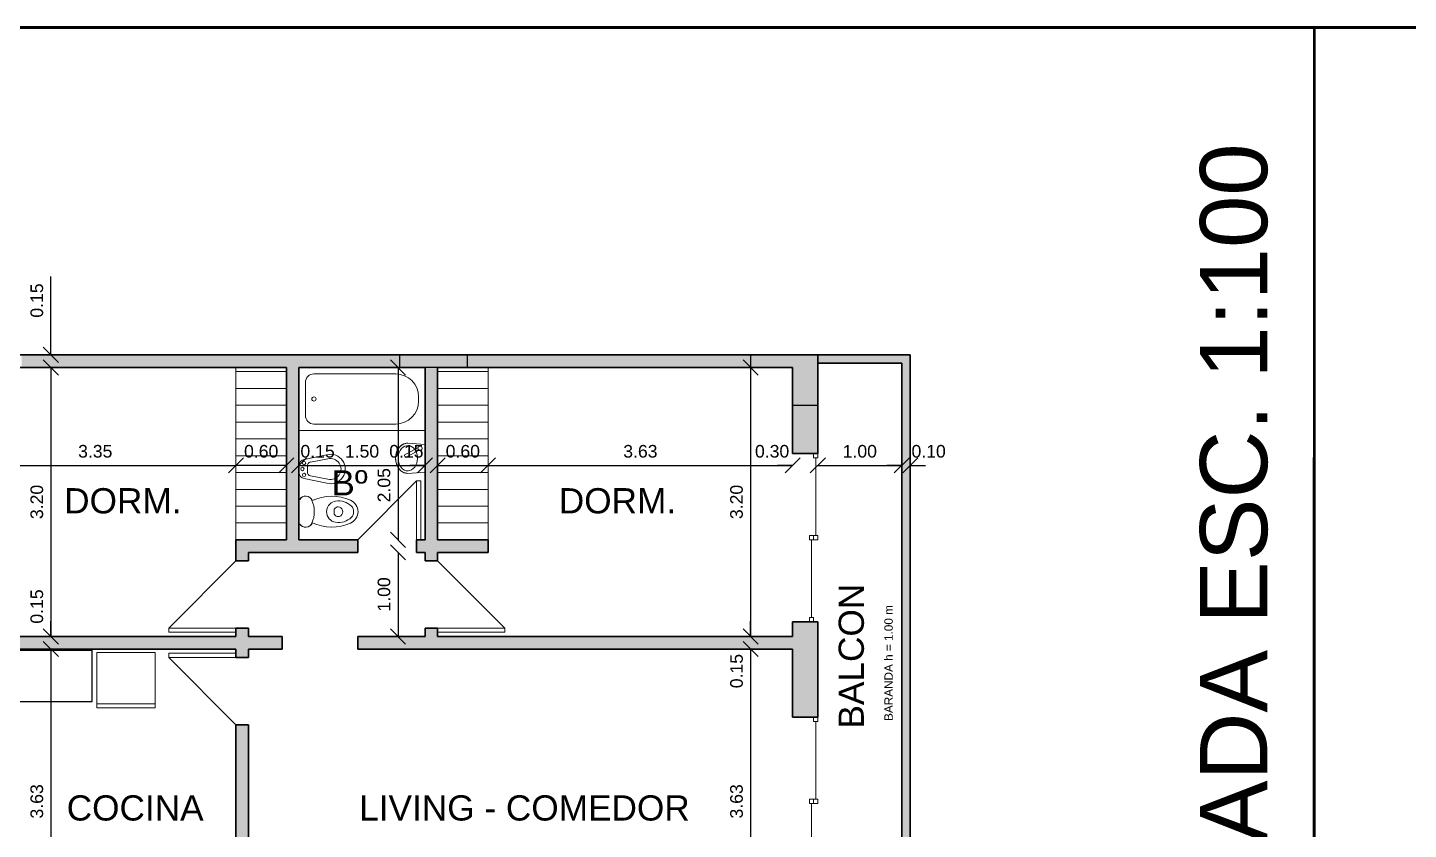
# Model space of a CAD drawing. Header units: metres. Extents: x 42 to 294, y -52 to 32.
# Drawn here: x 194.48 to 210.91, y 21.97 to 31.5 of the extents above; entities that cross this region are included whole.
import ezdxf

# ---------------------------------------------------------------- set-up
doc = ezdxf.new("R2010")
doc.units = ezdxf.units.M
doc.header["$LTSCALE"] = 0.15
doc.linetypes.add('Dash dot dot', pattern=[0.03, 0.012, -0.006, 0, -0.006, 0, -0.006])
doc.layers.get('0').update_dxf_attribs({"lineweight": 20})
for name, color, linetype, lineweight in [('A-DOORSYM', 1, 'Continuous', 9), ('A-ELEVOTM', 1, 'Continuous', 9), ('A-FLORCAM', 3, 'Continuous', 9), ('A-WALL', 2, 'Continuous', 30), ('F-AFFFEQM', 6, 'Continuous', 9), ('P-SANRFIM', 6, 'Continuous', 9), ('RECUADRO', 82, 'Continuous', 50)]:
    doc.layers.add(name, color=color, linetype=linetype, lineweight=lineweight)
doc.layers.add('Hatch', color=8, linetype='Continuous')
doc.layers.add('MUROS', color=11, linetype='Continuous')
doc.styles.get("Standard").update_dxf_attribs({"font": 'arial.ttf', "height": 0.15})
doc.dimstyles.new('Copy of Annotative', dxfattribs={"dimtxt": 0.15, "dimasz": 0.18, "dimexe": 0.18, "dimexo": 0.0625, "dimgap": 0.09, "dimtad": 1, "dimzin": 0, "dimdsep": 46, "dimtxsty": 'Standard', "dimblk": 'OBLIQUE', "dimcen": 0.09, "dimse1": 1, "dimse2": 1, "dimadec": 0, "dimazin": 0, "dimtfac": 1, "dimtofl": 0, "dimtmove": 0, "dimatfit": 3, "dimfxl": 1, "dimtolj": 1, "dimtzin": 0, "dimarcsym": 0})

# ---------------------------------------------------------------- blocks, each defined once
blk = doc.blocks.new('Deslizante-2 Paneles - 2000 x 2100mm-72-02 Primer piso')
at = {"layer": 'A-DOORSYM', "lineweight": 13}
for p, q in [((-1, 0.277), (-1, 0.227)), ((-1, 0.277), (-0.95, 0.277)), ((-1, 0.227), (-0.95, 0.227)), ((-0.95, 0.277), (-0.95, 0.227)), ((-0.0254, 0.277), (-0.0254, 0.227)), ((-0.0254, 0.277), (0.0254, 0.277)), ((-0.0254, 0.227), (-0.0254, 0.177)), ((-0.0254, 0.227), (0.0254, 0.227)), ((-0.0254, 0.227), (0.0254, 0.227)), ((-0.0254, 0.177), (0.0254, 0.177)), ((0.0254, 0.277), (0.0254, 0.227)), ((0.0254, 0.227), (0.0254, 0.177)), ((0.9492, 0.227), (0.9492, 0.177)), ((0.9492, 0.227), (1, 0.227)), ((0.9492, 0.177), (1, 0.177)), ((1, 0.227), (1, 0.177))]:
    blk.add_line(p, q, dxfattribs=at)
at = {"layer": 'A-ELEVOTM'}
for p, q in [((-0.95, 0.252), (-0.0254, 0.252)), ((0.0254, 0.202), (0.9492, 0.202))]:
    blk.add_line(p, q, dxfattribs=at)
blk = doc.blocks.new('Puerta de 1 hoja - 80 x 210 cm-64-02 Primer piso')
at = {"layer": 'A-DOORSYM', "lineweight": 13}
for p, q in [((0.667, -0.875), (-0.133, -0.075)), ((0.667, -0.875), (-0.133, -0.075)), ((0.667, -0.075), (0.667, -0.875))]:
    blk.add_line(p, q, dxfattribs=at)
blk = doc.blocks.new('Puerta de 1 hoja - 80 x 210 cm-66-02 Primer piso')
at = {"layer": 'A-DOORSYM', "lineweight": 13}
for p, q in [((0.667, 0.875), (-0.133, 0.075)), ((0.667, 0.875), (-0.133, 0.075)), ((0.667, 0.075), (0.667, 0.875))]:
    blk.add_line(p, q, dxfattribs=at)
blk = doc.blocks.new('Puerta de 1 hoja - 70x210 cm-65-02 Primer piso')
at = {"layer": 'A-DOORSYM', "lineweight": 13}
for p, q in [((0.617, 0.775), (-0.083, 0.075)), ((0.617, 0.775), (-0.083, 0.075)), ((0.617, 0.075), (0.617, 0.775))]:
    blk.add_line(p, q, dxfattribs=at)
blk = doc.blocks.new('2D Bath _2_ - 2D Bath _2_-120-02 Primer piso')
at = {"layer": 'P-SANRFIM'}
for p, q in [((-0.933, -0.151), (0.04, -0.151)), ((-1.034, -0.647), (-1.034, -0.253)), ((0.313, -0.425), (0.313, -0.475)), ((0.04, -0.749), (-0.933, -0.749)), ((-1.111, -0.825), (0.389, -0.825)), ((-1.111, -0.825), (0.389, -0.825))]:
    blk.add_line(p, q, dxfattribs=at)
for centre, radius, start, end in [((-0.933, -0.253), 0.102, 90, 180), ((0.04, -0.425), 0.273, 360, 90), ((-0.933, -0.45), 0.0254, 360, 180), ((-0.933, -0.45), 0.0254, 180, 0), ((0.04, -0.475), 0.273, 270, 0), ((-0.933, -0.647), 0.102, 180, 270)]:
    blk.add_arc(centre, radius, start, end, dxfattribs=at)
blk = doc.blocks.new('WC w Cistern _5_ - 540 x 360mm-7-02 Primer piso')
at = {"layer": 'P-SANRFIM'}
for p, q in [((-0.147, 0), (-0.147, -0.009)), ((-0.147, 0), (-0.147, -0.009)), ((0.147, -0.009), (0.147, 0)), ((0.147, -0.009), (0.147, 0)), ((-0.043, -0.431), (-0.031, -0.418)), ((-0.031, -0.418), (0.031, -0.418)), ((0.031, -0.418), (0.043, -0.431))]:
    blk.add_line(p, q, dxfattribs=at)
for centre, radius, start, end in [((-0.103, -0.079), 0.0825, 122.2745, 248.8192), ((-0.103, -0.079), 0.0825, 122.2745, 246.8782), ((0.375, -0.388), 0.558, 155.3545, 203.7969), ((0.375, -0.388), 0.558, 155.3903, 203.7969), ((0, 0.162), 0.344, 246.8782, 293.1218), ((-0.375, -0.388), 0.558, 336.2031, 24.6455), ((0.103, -0.079), 0.0825, 291.1808, 57.7255), ((-0.375, -0.388), 0.558, 336.2031, 24.6097), ((0.103, -0.079), 0.0825, 293.1218, 57.7255), ((0, -0.456), 0.128, 89.9985, 170.9061), ((0, -0.456), 0.128, 42.4453, 90.0015), ((0.091, -0.47), 0.22, 170.9061, 224.3974), ((-0.008, -0.466), 0.05, 135, 197.1865), ((0, -0.464), 0.0581, 197.1865, 342.8171), ((0.008, -0.466), 0.05, 342.8171, 45), ((-0.091, -0.47), 0.22, 315.6026, 9.0939), ((0, -0.456), 0.128, 9.0939, 42.4453), ((0.001, -0.553), 0.15, 203.7969, 269.4689), ((0.001, -0.553), 0.15, 203.7969, 269.4689), ((-0.008, -0.567), 0.0816, 224.3974, 275.8355), ((-0.001, -0.553), 0.15, 270.5311, 336.2031), ((-0.001, -0.553), 0.15, 270.5311, 336.2031), ((0.008, -0.567), 0.0816, 264.1645, 315.6026)]:
    blk.add_arc(centre, radius, start, end, dxfattribs=at)
blk = doc.blocks.new('Basin - Small - Basin - Small-74-02 Primer piso')
at = {"layer": 'P-SANRFIM'}
for p, q in [((-0.18, 0.205), (-0.165, 0)), ((-0.165, 0), (-0.18, 0.205)), ((0.007, 0.233), (0.038, 0.25)), ((0.097, 0.071), (0.007, 0.233)), ((0.038, 0.25), (0.127, 0.083)), ((0.165, 0), (0.18, 0.205)), ((0.18, 0.205), (0.165, 0))]:
    blk.add_line(p, q, dxfattribs=at)
for start, end in [(28, 208), (208, 28)]:
    blk.add_arc((0.119, 0.059), 0.025, start, end, dxfattribs=at)
for major_axis, ratio, start_param, end_param in [((-0.18, 0), 0.805556, 3.141593, 6.283185), ((0.15, 0), 0.766667, 5.476019, 11.537553)]:
    blk.add_ellipse((0, 0.205), major_axis=major_axis, ratio=ratio, start_param=start_param, end_param=end_param, dxfattribs=at)
at = {"layer": 'P-SANRFIM', "start_tangent": (-0.003421, 0.999994), "end_tangent": (-0.003421, -0.999994)}
blk.add_spline([(0.18, 0.205), (0.179, 0.221), (0.175, 0.237), (0.17, 0.253), (0.166, 0.261), (0.162, 0.268), (0.158, 0.275), (0.152, 0.282), (0.147, 0.289), (0.141, 0.295), (0.134, 0.302), (0.127, 0.308), (0.12, 0.313), (0.112, 0.318), (0.104, 0.323), (0.096, 0.328), (0.087, 0.332), (0.078, 0.336), (0.069, 0.339), (0.059, 0.342), (0.05, 0.344), (0.04, 0.346), (0.03, 0.348), (0.02, 0.349), (0.01, 0.35), (0, 0.35), (-0.01, 0.35), (-0.02, 0.349), (-0.03, 0.348), (-0.04, 0.346), (-0.055, 0.343), (-0.069, 0.339), (-0.083, 0.334), (-0.096, 0.328), (-0.108, 0.321), (-0.12, 0.313), (-0.131, 0.305), (-0.141, 0.295), (-0.15, 0.286), (-0.158, 0.275), (-0.164, 0.264), (-0.17, 0.253), (-0.174, 0.241), (-0.177, 0.229), (-0.18, 0.205)], degree=3, dxfattribs=at)
blk = doc.blocks.new('Puerta de 1 hoja - 80 x 210 cm-63-02 Primer piso')
at = {"layer": 'A-DOORSYM', "lineweight": 13}
for p, q in [((0.667, 0.875), (-0.133, 0.075)), ((0.667, 0.875), (-0.133, 0.075)), ((0.667, 0.075), (0.667, 0.875))]:
    blk.add_line(p, q, dxfattribs=at)
blk = doc.blocks.new('Counter Top - Corner w sink - 600mm Depth-124-02 Primer piso')
at = {"layer": 'A-FLORCAM'}
for p, q in [((-0.575, 1.64), (-1.2, 1.64)), ((-0.575, 0.625), (-0.575, 1.64)), ((2.425, 0.625), (-0.575, 0.625)), ((-0.525, 0), (1.475, 0))]:
    blk.add_line(p, q, dxfattribs=at)
at = {"layer": 'A-FLORCAM', "lineweight": 25}
for p, q in [((-0.575, 1.64), (-1.2, 1.64)), ((-1.181, 1.64), (-1.181, 0.019)), ((-0.575, 0.625), (-0.575, 1.64)), ((-0.575, 0.625), (2.425, 0.625)), ((-1.181, 0.019), (2.425, 0.019)), ((1.475, 0), (-0.525, 0))]:
    blk.add_line(p, q, dxfattribs=at)
at = {"layer": 'A-FLORCAM', "linetype": 'Dash dot dot'}
for p, q in [((0.54, 0.54), (-0.05, 0.54)), ((-0.1, 0.49), (-0.1, 0.21)), ((0.59, 0.21), (0.59, 0.49)), ((-0.05, 0.16), (0.54, 0.16))]:
    blk.add_line(p, q, dxfattribs=at)
for centre, start, end in [((-0.05, 0.49), 90, 180), ((0.54, 0.49), 360, 90), ((-0.05, 0.21), 180, 270), ((0.54, 0.21), 270, 0)]:
    blk.add_arc(centre, 0.05, start, end, dxfattribs=at)
blk = doc.blocks.new('Refrigerator - 695 x 1650 x 660mm-18-02 Primer piso')
at = {"layer": 'F-AFFFEQM'}
for p, q in [((0.695, 0.762), (0, 0.762)), ((0, 0.762), (0, 0.102)), ((0.695, 0.762), (0, 0.762)), ((0, 0.762), (0, 0.102)), ((0.695, 0.102), (0.695, 0.762)), ((0.695, 0.102), (0.695, 0.762)), ((0.695, 0.152), (0, 0.152)), ((0, 0.102), (0.695, 0.102)), ((0, 0.102), (0.695, 0.102))]:
    blk.add_line(p, q, dxfattribs=at)
blk = doc.blocks.new('_Oblique')
at = {"color": 0, "linetype": 'ByBlock', "lineweight": -2}
blk.add_line((-0.5, -0.5), (0.5, 0.5), dxfattribs=at)
blk = doc.blocks.new('*D2430')
at = {"color": 0, "lineweight": -2, "transparency": 16777216}
for p, q in [((197.559, 26.297), (197.379, 26.297)), ((197.709, 26.297), (197.889, 26.297))]:
    blk.add_line(p, q, dxfattribs=at)
at = {"layer": 'Defpoints', "color": 0, "transparency": 16777216}
for p in [(197.559, 26.297), (197.709, 26.297), (197.709, 26.297)]:
    blk.add_point(p, dxfattribs=at)
at = {"color": 0, "lineweight": -2, "transparency": 16777216, "xscale": 0.18, "yscale": 0.18, "zscale": 0.18}
blk.add_blockref('_Oblique', (197.559, 26.297), dxfattribs=at)
at = {"color": 0, "lineweight": -2, "transparency": 16777216, "xscale": 0.18, "yscale": 0.18, "zscale": 0.18, "rotation": 180}
blk.add_blockref('_Oblique', (197.709, 26.297), dxfattribs=at)
at = {"color": 0, "transparency": 16777216, "insert": (197.93, 26.464), "char_height": 0.15, "attachment_point": 5}
blk.add_mtext('\\A1;0.15', dxfattribs=at)
blk = doc.blocks.new('*D2431')
at = {"color": 0, "lineweight": -2, "transparency": 16777216}
blk.add_line((197.709, 26.297), (199.209, 26.297), dxfattribs=at)
at = {"layer": 'Defpoints', "color": 0, "transparency": 16777216}
for p in [(197.709, 26.297), (199.209, 26.297), (199.209, 26.297)]:
    blk.add_point(p, dxfattribs=at)
at = {"color": 0, "lineweight": -2, "transparency": 16777216, "xscale": 0.18, "yscale": 0.18, "zscale": 0.18, "rotation": 180}
blk.add_blockref('_Oblique', (197.709, 26.297), dxfattribs=at)
at = {"color": 0, "lineweight": -2, "transparency": 16777216, "xscale": 0.18, "yscale": 0.18, "zscale": 0.18}
blk.add_blockref('_Oblique', (199.209, 26.297), dxfattribs=at)
at = {"color": 0, "transparency": 16777216, "insert": (198.459, 26.464), "char_height": 0.15, "attachment_point": 5}
blk.add_mtext('\\A1;1.50', dxfattribs=at)
blk = doc.blocks.new('*D2432')
at = {"color": 0, "lineweight": -2, "transparency": 16777216}
for p, q in [((199.209, 26.297), (199.029, 26.297)), ((199.359, 26.297), (199.539, 26.297))]:
    blk.add_line(p, q, dxfattribs=at)
at = {"layer": 'Defpoints', "color": 0, "transparency": 16777216}
for p in [(199.209, 26.297), (199.359, 26.297), (199.359, 26.297)]:
    blk.add_point(p, dxfattribs=at)
at = {"color": 0, "lineweight": -2, "transparency": 16777216, "xscale": 0.18, "yscale": 0.18, "zscale": 0.18}
blk.add_blockref('_Oblique', (199.209, 26.297), dxfattribs=at)
at = {"color": 0, "lineweight": -2, "transparency": 16777216, "xscale": 0.18, "yscale": 0.18, "zscale": 0.18, "rotation": 180}
blk.add_blockref('_Oblique', (199.359, 26.297), dxfattribs=at)
at = {"color": 0, "transparency": 16777216, "insert": (198.987, 26.464), "char_height": 0.15, "attachment_point": 5}
blk.add_mtext('\\A1;0.15', dxfattribs=at)
blk = doc.blocks.new('*D2433')
at = {"color": 0, "lineweight": -2, "transparency": 16777216}
for p, q in [((203.584, 26.297), (203.404, 26.297)), ((203.884, 26.297), (204.064, 26.297))]:
    blk.add_line(p, q, dxfattribs=at)
at = {"layer": 'Defpoints', "color": 0, "transparency": 16777216}
for p in [(203.584, 26.299), (203.884, 26.387), (203.884, 26.297)]:
    blk.add_point(p, dxfattribs=at)
at = {"color": 0, "lineweight": -2, "transparency": 16777216, "xscale": 0.18, "yscale": 0.18, "zscale": 0.18}
blk.add_blockref('_Oblique', (203.584, 26.297), dxfattribs=at)
at = {"color": 0, "lineweight": -2, "transparency": 16777216, "xscale": 0.18, "yscale": 0.18, "zscale": 0.18, "rotation": 180}
blk.add_blockref('_Oblique', (203.884, 26.297), dxfattribs=at)
at = {"color": 0, "transparency": 16777216, "insert": (203.34, 26.464), "char_height": 0.15, "attachment_point": 5}
blk.add_mtext('\\A1;0.30', dxfattribs=at)
blk = doc.blocks.new('*D2434')
at = {"color": 0, "lineweight": -2, "transparency": 16777216}
blk.add_line((203.884, 26.297), (204.884, 26.297), dxfattribs=at)
at = {"layer": 'Defpoints', "color": 0, "transparency": 16777216}
for p in [(203.884, 26.387), (204.884, 26.297), (204.884, 26.297)]:
    blk.add_point(p, dxfattribs=at)
at = {"color": 0, "lineweight": -2, "transparency": 16777216, "xscale": 0.18, "yscale": 0.18, "zscale": 0.18, "rotation": 180}
blk.add_blockref('_Oblique', (203.884, 26.297), dxfattribs=at)
at = {"color": 0, "lineweight": -2, "transparency": 16777216, "xscale": 0.18, "yscale": 0.18, "zscale": 0.18}
blk.add_blockref('_Oblique', (204.884, 26.297), dxfattribs=at)
at = {"color": 0, "transparency": 16777216, "insert": (204.384, 26.464), "char_height": 0.15, "attachment_point": 5}
blk.add_mtext('\\A1;1.00', dxfattribs=at)
blk = doc.blocks.new('*D2435')
at = {"color": 0, "lineweight": -2, "transparency": 16777216}
for p, q in [((204.884, 26.297), (204.704, 26.297)), ((204.984, 26.297), (205.164, 26.297))]:
    blk.add_line(p, q, dxfattribs=at)
at = {"layer": 'Defpoints', "color": 0, "transparency": 16777216}
for p in [(204.884, 26.297), (204.984, 26.297), (204.984, 26.297)]:
    blk.add_point(p, dxfattribs=at)
at = {"color": 0, "lineweight": -2, "transparency": 16777216, "xscale": 0.18, "yscale": 0.18, "zscale": 0.18}
blk.add_blockref('_Oblique', (204.884, 26.297), dxfattribs=at)
at = {"color": 0, "lineweight": -2, "transparency": 16777216, "xscale": 0.18, "yscale": 0.18, "zscale": 0.18, "rotation": 180}
blk.add_blockref('_Oblique', (204.984, 26.297), dxfattribs=at)
at = {"color": 0, "transparency": 16777216, "insert": (205.203, 26.464), "char_height": 0.15, "attachment_point": 5}
blk.add_mtext('\\A1;0.10', dxfattribs=at)
blk = doc.blocks.new('*D2411')
at = {"color": 0, "lineweight": -2, "transparency": 16777216}
blk.add_line((197.559, 26.297), (196.959, 26.297), dxfattribs=at)
at = {"layer": 'Defpoints', "color": 0, "transparency": 16777216}
for p in [(196.959, 26.297), (196.959, 26.297), (197.559, 26.297)]:
    blk.add_point(p, dxfattribs=at)
at = {"color": 0, "lineweight": -2, "transparency": 16777216, "xscale": 0.18, "yscale": 0.18, "zscale": 0.18, "rotation": 180}
blk.add_blockref('_Oblique', (196.959, 26.297), dxfattribs=at)
at = {"color": 0, "lineweight": -2, "transparency": 16777216, "xscale": 0.18, "yscale": 0.18, "zscale": 0.18}
blk.add_blockref('_Oblique', (197.559, 26.297), dxfattribs=at)
at = {"color": 0, "transparency": 16777216, "insert": (197.259, 26.464), "char_height": 0.15, "attachment_point": 5}
blk.add_mtext('\\A1;0.60', dxfattribs=at)
blk = doc.blocks.new('*D2412')
at = {"color": 0, "lineweight": -2, "transparency": 16777216}
blk.add_line((199.359, 26.297), (199.959, 26.297), dxfattribs=at)
at = {"layer": 'Defpoints', "color": 0, "transparency": 16777216}
for p in [(199.359, 26.297), (199.959, 26.297), (199.959, 26.297)]:
    blk.add_point(p, dxfattribs=at)
at = {"color": 0, "lineweight": -2, "transparency": 16777216, "xscale": 0.18, "yscale": 0.18, "zscale": 0.18, "rotation": 180}
blk.add_blockref('_Oblique', (199.359, 26.297), dxfattribs=at)
at = {"color": 0, "lineweight": -2, "transparency": 16777216, "xscale": 0.18, "yscale": 0.18, "zscale": 0.18}
blk.add_blockref('_Oblique', (199.959, 26.297), dxfattribs=at)
at = {"color": 0, "transparency": 16777216, "insert": (199.659, 26.464), "char_height": 0.15, "attachment_point": 5}
blk.add_mtext('\\A1;0.60', dxfattribs=at)
blk = doc.blocks.new('*D2413')
at = {"color": 0, "lineweight": -2, "transparency": 16777216}
blk.add_line((199.959, 26.297), (203.584, 26.297), dxfattribs=at)
at = {"layer": 'Defpoints', "color": 0, "transparency": 16777216}
for p in [(199.959, 26.297), (203.584, 26.297), (203.584, 26.297)]:
    blk.add_point(p, dxfattribs=at)
at = {"color": 0, "lineweight": -2, "transparency": 16777216, "xscale": 0.18, "yscale": 0.18, "zscale": 0.18, "rotation": 180}
blk.add_blockref('_Oblique', (199.959, 26.297), dxfattribs=at)
at = {"color": 0, "lineweight": -2, "transparency": 16777216, "xscale": 0.18, "yscale": 0.18, "zscale": 0.18}
blk.add_blockref('_Oblique', (203.584, 26.297), dxfattribs=at)
at = {"color": 0, "transparency": 16777216, "insert": (201.772, 26.464), "char_height": 0.15, "attachment_point": 5}
blk.add_mtext('\\A1;3.63', dxfattribs=at)
blk = doc.blocks.new('*D2414')
at = {"color": 0, "lineweight": -2, "transparency": 16777216}
blk.add_line((193.609, 26.297), (196.959, 26.297), dxfattribs=at)
at = {"layer": 'Defpoints', "color": 0, "transparency": 16777216}
for p in [(193.609, 26.297), (196.959, 26.297), (196.959, 26.297)]:
    blk.add_point(p, dxfattribs=at)
at = {"color": 0, "lineweight": -2, "transparency": 16777216, "xscale": 0.18, "yscale": 0.18, "zscale": 0.18, "rotation": 180}
blk.add_blockref('_Oblique', (193.609, 26.297), dxfattribs=at)
at = {"color": 0, "lineweight": -2, "transparency": 16777216, "xscale": 0.18, "yscale": 0.18, "zscale": 0.18}
blk.add_blockref('_Oblique', (196.959, 26.297), dxfattribs=at)
at = {"color": 0, "transparency": 16777216, "insert": (195.284, 26.464), "char_height": 0.15, "attachment_point": 5}
blk.add_mtext('\\A1;3.35', dxfattribs=at)
blk = doc.blocks.new('*D2709')
at = {"color": 0, "lineweight": -2, "transparency": 16777216}
for p, q in [((194.756, 27.612), (194.756, 28.543)), ((194.756, 27.462), (194.756, 27.282))]:
    blk.add_line(p, q, dxfattribs=at)
at = {"layer": 'Defpoints', "color": 0, "transparency": 16777216}
for p in [(194.756, 27.612), (194.756, 27.462), (194.756, 27.462)]:
    blk.add_point(p, dxfattribs=at)
at = {"color": 0, "lineweight": -2, "transparency": 16777216, "xscale": 0.18, "yscale": 0.18, "zscale": 0.18}
for p, rotation in [((194.756, 27.612), 270), ((194.756, 27.462), 90)]:
    blk.add_blockref('_Oblique', p, dxfattribs=dict(at, rotation=rotation))
at = {"color": 0, "transparency": 16777216, "insert": (194.589, 28.258), "char_height": 0.15, "attachment_point": 5, "rotation": 90}
blk.add_mtext('\\A1;0.15', dxfattribs=at)
blk = doc.blocks.new('*D2710')
at = {"color": 0, "lineweight": -2, "transparency": 16777216}
blk.add_line((194.756, 27.462), (194.756, 24.262), dxfattribs=at)
at = {"layer": 'Defpoints', "color": 0, "transparency": 16777216}
for p in [(194.756, 27.462), (194.756, 24.262), (194.765, 24.262)]:
    blk.add_point(p, dxfattribs=at)
at = {"color": 0, "lineweight": -2, "transparency": 16777216, "xscale": 0.18, "yscale": 0.18, "zscale": 0.18}
for p, rotation in [((194.756, 27.462), 90), ((194.756, 24.262), 270)]:
    blk.add_blockref('_Oblique', p, dxfattribs=dict(at, rotation=rotation))
at = {"color": 0, "transparency": 16777216, "insert": (194.589, 25.862), "char_height": 0.15, "attachment_point": 5, "rotation": 90}
blk.add_mtext('\\A1;3.20', dxfattribs=at)
blk = doc.blocks.new('*D2711')
at = {"color": 0, "lineweight": -2, "transparency": 16777216}
for p, q in [((194.756, 24.262), (194.756, 24.442)), ((194.756, 24.112), (194.756, 23.932))]:
    blk.add_line(p, q, dxfattribs=at)
at = {"layer": 'Defpoints', "color": 0, "transparency": 16777216}
for p in [(194.765, 24.262), (194.755, 24.112), (194.756, 24.112)]:
    blk.add_point(p, dxfattribs=at)
at = {"color": 0, "lineweight": -2, "transparency": 16777216, "xscale": 0.18, "yscale": 0.18, "zscale": 0.18}
for p, rotation in [((194.756, 24.262), 270), ((194.756, 24.112), 90)]:
    blk.add_blockref('_Oblique', p, dxfattribs=dict(at, rotation=rotation))
at = {"color": 0, "transparency": 16777216, "insert": (194.589, 24.618), "char_height": 0.15, "attachment_point": 5, "rotation": 90}
blk.add_mtext('\\A1;0.15', dxfattribs=at)
blk = doc.blocks.new('*D2712')
at = {"color": 0, "lineweight": -2, "transparency": 16777216}
blk.add_line((194.756, 24.112), (194.756, 20.487), dxfattribs=at)
at = {"layer": 'Defpoints', "color": 0, "transparency": 16777216}
for p in [(194.755, 24.112), (194.755, 20.487), (194.756, 20.487)]:
    blk.add_point(p, dxfattribs=at)
at = {"color": 0, "lineweight": -2, "transparency": 16777216, "xscale": 0.18, "yscale": 0.18, "zscale": 0.18}
for p, rotation in [((194.756, 24.112), 90), ((194.756, 20.487), 270)]:
    blk.add_blockref('_Oblique', p, dxfattribs=dict(at, rotation=rotation))
at = {"color": 0, "transparency": 16777216, "insert": (194.589, 22.3), "char_height": 0.15, "attachment_point": 5, "rotation": 90}
blk.add_mtext('\\A1;3.63', dxfattribs=at)
blk = doc.blocks.new('*D2721')
at = {"color": 0, "lineweight": -2, "transparency": 16777216}
blk.add_line((198.888, 27.462), (198.888, 25.412), dxfattribs=at)
at = {"layer": 'Defpoints', "color": 0, "transparency": 16777216}
for p in [(198.459, 27.462), (198.409, 25.412), (198.888, 25.412)]:
    blk.add_point(p, dxfattribs=at)
at = {"color": 0, "lineweight": -2, "transparency": 16777216, "xscale": 0.18, "yscale": 0.18, "zscale": 0.18}
for p, rotation in [((198.888, 27.462), 90), ((198.888, 25.412), 270)]:
    blk.add_blockref('_Oblique', p, dxfattribs=dict(at, rotation=rotation))
at = {"color": 0, "transparency": 16777216, "insert": (198.721, 26.061), "char_height": 0.15, "attachment_point": 5, "rotation": 90}
blk.add_mtext('\\A1;2.05', dxfattribs=at)
blk = doc.blocks.new('*D2722')
at = {"color": 0, "lineweight": -2, "transparency": 16777216}
blk.add_line((198.888, 25.262), (198.888, 24.262), dxfattribs=at)
at = {"layer": 'Defpoints', "color": 0, "transparency": 16777216}
for p in [(198.888, 25.262), (198.888, 24.262), (198.888, 24.262)]:
    blk.add_point(p, dxfattribs=at)
at = {"color": 0, "lineweight": -2, "transparency": 16777216, "xscale": 0.18, "yscale": 0.18, "zscale": 0.18}
for p, rotation in [((198.888, 25.262), 90), ((198.888, 24.262), 270)]:
    blk.add_blockref('_Oblique', p, dxfattribs=dict(at, rotation=rotation))
at = {"color": 0, "transparency": 16777216, "insert": (198.721, 24.762), "char_height": 0.15, "attachment_point": 5, "rotation": 90}
blk.add_mtext('\\A1;1.00', dxfattribs=at)
blk = doc.blocks.new('*D2727')
at = {"color": 0, "lineweight": -2, "transparency": 16777216}
blk.add_line((203.084, 27.462), (203.084, 24.262), dxfattribs=at)
at = {"layer": 'Defpoints', "color": 0, "transparency": 16777216}
for p in [(203.084, 27.462), (203.084, 24.262), (203.084, 24.262)]:
    blk.add_point(p, dxfattribs=at)
at = {"color": 0, "lineweight": -2, "transparency": 16777216, "xscale": 0.18, "yscale": 0.18, "zscale": 0.18}
for p, rotation in [((203.084, 27.462), 90), ((203.084, 24.262), 270)]:
    blk.add_blockref('_Oblique', p, dxfattribs=dict(at, rotation=rotation))
at = {"color": 0, "transparency": 16777216, "insert": (202.917, 25.862), "char_height": 0.15, "attachment_point": 5, "rotation": 90}
blk.add_mtext('\\A1;3.20', dxfattribs=at)
blk = doc.blocks.new('*D2693')
at = {"color": 0, "lineweight": -2, "transparency": 16777216}
for p, q in [((203.084, 24.262), (203.084, 24.442)), ((203.084, 24.112), (203.084, 23.932))]:
    blk.add_line(p, q, dxfattribs=at)
at = {"layer": 'Defpoints', "color": 0, "transparency": 16777216}
for p in [(203.084, 24.262), (203.084, 24.112), (203.084, 24.112)]:
    blk.add_point(p, dxfattribs=at)
at = {"color": 0, "lineweight": -2, "transparency": 16777216, "xscale": 0.18, "yscale": 0.18, "zscale": 0.18}
for p, rotation in [((203.084, 24.262), 270), ((203.084, 24.112), 90)]:
    blk.add_blockref('_Oblique', p, dxfattribs=dict(at, rotation=rotation))
at = {"color": 0, "transparency": 16777216, "insert": (202.917, 23.85), "char_height": 0.15, "attachment_point": 5, "rotation": 90}
blk.add_mtext('\\A1;0.15', dxfattribs=at)
blk = doc.blocks.new('*D2694')
at = {"color": 0, "lineweight": -2, "transparency": 16777216}
blk.add_line((203.084, 24.112), (203.084, 20.487), dxfattribs=at)
at = {"layer": 'Defpoints', "color": 0, "transparency": 16777216}
for p in [(203.084, 24.112), (203.084, 20.487), (203.084, 20.487)]:
    blk.add_point(p, dxfattribs=at)
at = {"color": 0, "lineweight": -2, "transparency": 16777216, "xscale": 0.18, "yscale": 0.18, "zscale": 0.18}
for p, rotation in [((203.084, 24.112), 90), ((203.084, 20.487), 270)]:
    blk.add_blockref('_Oblique', p, dxfattribs=dict(at, rotation=rotation))
at = {"color": 0, "transparency": 16777216, "insert": (202.917, 22.3), "char_height": 0.15, "attachment_point": 5, "rotation": 90}
blk.add_mtext('\\A1;3.63', dxfattribs=at)

msp = doc.modelspace()

# ---------------------------------------------------------------- hatches: boundary and pattern name
at = {"layer": 'Hatch', "ltscale": 0.2}
for points in [[(199.709, 27.462), (199.709, 27.612), (198.909, 27.612), (198.909, 27.462)], [(203.584, 27.012), (203.884, 27.012), (203.884, 27.612), (203.084, 27.612), (203.084, 27.462), (203.584, 27.462)]]:
    msp.add_hatch(color=256, dxfattribs=at).paths.add_polyline_path(points)
at = {"layer": 'MUROS'}
h = msp.add_hatch(color=256, dxfattribs=at)
h.paths.add_polyline_path([(191.759, 18.812), (191.544, 18.812), (191.544, 18.662), (191.759, 18.662)])
h.paths.add_polyline_path([(193.309, 20.487), (192.309, 20.487), (192.309, 20.187), (193.309, 20.187)])
h.paths.add_polyline_path([(193.609, 21.437), (193.309, 21.437), (193.309, 20.787), (193.609, 20.787)])
h.paths.add_polyline_path([(197.509, 24.262), (197.109, 24.262), (197.109, 24.362), (196.959, 24.362), (196.959, 24.337), (196.959, 24.312), (196.959, 24.262), (193.609, 24.262), (193.609, 24.387), (193.309, 24.387), (193.309, 23.437), (193.609, 23.437), (193.609, 24.112), (196.959, 24.112), (196.959, 24.012), (197.109, 24.012), (197.109, 24.112), (197.509, 24.112)])
h.paths.add_polyline_path([(193.609, 27.162), (193.309, 27.162), (193.309, 26.387), (193.609, 26.387)])
h.paths.add_polyline_path([(198.909, 27.612), (194.409, 27.612), (194.409, 27.462), (197.559, 27.462), (197.559, 25.412), (196.959, 25.412), (196.959, 25.162), (197.109, 25.162), (197.109, 25.262), (198.409, 25.262), (198.409, 25.412), (197.709, 25.412), (197.709, 27.462), (198.909, 27.462)])
h.paths.add_polyline_path([(203.084, 27.612), (199.709, 27.612), (199.709, 27.462), (203.084, 27.462)])
h.paths.add_polyline_path([(204.984, 27.612), (203.884, 27.612), (203.884, 27.512), (204.884, 27.512), (204.884, 20.506), (204.884, 20.356), (204.884, 16.812), (203.884, 16.812), (203.884, 16.712), (204.984, 16.712)])
h.paths.add_polyline_path([(203.884, 27.012), (203.584, 27.012), (203.584, 26.437), (203.884, 26.437)])
h.paths.add_polyline_path([(203.884, 24.437), (203.584, 24.437), (203.584, 24.262), (199.359, 24.262), (199.359, 24.362), (199.209, 24.362), (199.209, 24.262), (198.409, 24.262), (198.409, 24.112), (203.584, 24.112), (203.584, 23.3), (203.884, 23.3)])
h.paths.add_polyline_path([(199.959, 25.412), (199.359, 25.412), (199.359, 27.462), (199.209, 27.462), (199.209, 25.412), (199.109, 25.412), (199.109, 25.262), (199.209, 25.262), (199.209, 25.162), (199.359, 25.162), (199.359, 25.262), (199.959, 25.262)])
h.paths.add_polyline_path([(195.984, 20.487), (193.609, 20.487), (193.609, 20.437), (193.909, 20.437), (193.909, 20.337), (195.984, 20.337)])
h.paths.add_polyline_path([(197.184, 20.487), (197.134, 20.487), (197.109, 20.487), (197.109, 23.212), (196.959, 23.212), (196.959, 20.487), (196.884, 20.487), (196.884, 20.337), (197.184, 20.337)])
h.paths.add_polyline_path([(198.909, 20.487), (198.084, 20.487), (198.084, 20.337), (198.909, 20.337)])
h.paths.add_polyline_path([(203.584, 20.487), (199.709, 20.487), (199.709, 20.337), (203.584, 20.337)])
h.paths.add_polyline_path([(204.884, 20.506), (203.884, 20.506), (203.884, 20.356), (204.884, 20.356)], flags=17)
h.paths.add_polyline_path([(203.884, 21.3), (203.584, 21.3), (203.584, 20.637), (203.884, 20.637)])
h.paths.add_polyline_path([(203.884, 20.037), (203.584, 20.037), (203.584, 19.562), (203.884, 19.562)])
h.paths.add_polyline_path([(199.384, 20.337), (199.234, 20.337), (199.234, 18.812), (197.859, 18.812), (197.859, 18.662), (197.909, 18.662), (197.934, 18.662), (197.934, 16.062), (198.084, 16.062), (198.084, 16.662), (198.434, 16.662), (198.434, 16.812), (198.084, 16.812), (198.084, 18.662), (199.234, 18.662), (199.234, 17.134), (199.384, 17.134)])
h.paths.add_polyline_path([(199.384, 16.334), (199.234, 16.334), (199.234, 14.962), (199.384, 14.962)])
h.paths.add_polyline_path([(199.484, 16.812), (199.434, 16.812), (199.384, 16.812), (199.384, 16.662), (199.484, 16.662)])
h.paths.add_polyline_path([(199.234, 16.812), (199.134, 16.812), (199.134, 16.662), (199.234, 16.662)], flags=17)
h.paths.add_polyline_path([(203.084, 16.812), (200.534, 16.812), (200.534, 17.412), (200.384, 17.412), (200.384, 16.812), (200.284, 16.812), (200.284, 16.662), (200.384, 16.662), (200.384, 15.862), (200.534, 15.862), (200.534, 16.662), (201.434, 16.662), (201.434, 15.762), (201.584, 15.762), (201.584, 16.662), (203.084, 16.662)])
h.paths.add_polyline_path([(203.884, 16.662), (203.584, 16.662), (203.584, 14.962), (201.584, 14.962), (201.584, 15.062), (201.434, 15.062), (201.434, 14.962), (200.384, 14.962), (200.384, 14.062), (200.284, 14.062), (200.284, 13.912), (200.534, 13.912), (200.534, 14.812), (201.434, 14.812), (201.434, 13.912), (201.584, 13.912), (201.584, 14.812), (203.584, 14.812), (203.584, 14.012), (203.884, 14.012)])
h.paths.add_polyline_path([(203.884, 17.562), (203.584, 17.562), (203.584, 16.812), (203.884, 16.812)])
h.paths.add_polyline_path([(203.884, 13.412), (203.584, 13.412), (203.584, 13.112), (201.584, 13.112), (201.584, 13.212), (201.434, 13.212), (201.434, 12.962), (203.584, 12.962), (203.584, 12.862), (203.884, 12.862)])
h.paths.add_polyline_path([(203.884, 12.262), (203.584, 12.262), (203.584, 11.562), (200.534, 11.562), (200.534, 12.162), (200.522, 12.162), (200.384, 12.162), (200.384, 11.412), (203.584, 11.412), (203.584, 10.687), (203.884, 10.687)])

# ---------------------------------------------------------------- linework, layer by layer
for p, q in [((196.959, 25.412), (196.959, 27.462)), ((199.959, 25.412), (199.959, 27.462)), ((196.959, 27.412), (197.559, 27.412)), ((199.959, 27.412), (199.359, 27.412)), ((196.959, 27.212), (197.559, 27.212)), ((199.959, 27.212), (199.359, 27.212)), ((196.959, 27.012), (197.559, 27.012)), ((199.959, 27.012), (199.359, 27.012)), ((196.959, 26.812), (197.559, 26.812)), ((199.959, 26.812), (199.359, 26.812)), ((196.959, 26.612), (197.559, 26.612)), ((199.959, 26.612), (199.359, 26.612)), ((196.959, 26.412), (197.559, 26.412)), ((199.959, 26.412), (199.359, 26.412)), ((196.959, 26.212), (197.559, 26.212)), ((199.959, 26.212), (199.359, 26.212)), ((196.959, 26.012), (197.559, 26.012)), ((199.959, 26.012), (199.359, 26.012)), ((196.959, 25.812), (197.559, 25.812)), ((199.959, 25.812), (199.359, 25.812)), ((196.959, 25.612), (197.559, 25.612)), ((199.959, 25.612), (199.359, 25.612))]:
    msp.add_line(p, q)
at = {"layer": 'A-DOORSYM'}
for p, q in [((199.109, 26.112), (199.159, 26.112)), ((199.159, 26.112), (199.159, 25.412)), ((199.159, 25.412), (199.109, 25.412)), ((196.159, 24.362), (196.159, 24.312)), ((196.959, 24.337), (196.959, 24.35)), ((199.359, 24.312), (199.359, 24.362)), ((200.159, 24.362), (200.159, 24.312)), ((196.159, 24.312), (196.959, 24.312)), ((200.159, 24.312), (199.359, 24.312)), ((196.159, 24.012), (196.159, 24.062)), ((196.159, 24.062), (196.959, 24.062))]:
    msp.add_line(p, q, dxfattribs=at)
at = {"layer": 'A-WALL', "lineweight": 35}
for p, q in [((203.884, 27.612), (193.309, 27.612)), ((203.884, 26.437), (203.884, 27.612)), ((193.609, 27.462), (197.559, 27.462)), ((197.559, 27.462), (197.559, 25.412)), ((197.709, 27.462), (199.209, 27.462)), ((197.709, 25.412), (197.709, 27.462)), ((199.209, 27.462), (199.209, 25.412)), ((199.359, 27.462), (203.584, 27.462)), ((199.359, 25.412), (199.359, 27.462)), ((203.584, 27.462), (203.584, 26.437)), ((203.584, 26.437), (203.884, 26.437)), ((197.559, 25.412), (196.959, 25.412)), ((196.959, 25.412), (196.959, 25.162)), ((198.409, 25.412), (197.709, 25.412)), ((198.409, 25.262), (198.409, 25.412)), ((199.209, 25.412), (199.109, 25.412)), ((199.109, 25.412), (199.109, 25.262)), ((199.959, 25.412), (199.359, 25.412)), ((199.959, 25.262), (199.959, 25.412)), ((196.959, 25.162), (197.109, 25.162)), ((197.109, 25.262), (198.409, 25.262)), ((197.109, 25.162), (197.109, 25.262)), ((199.109, 25.262), (199.209, 25.262)), ((199.209, 25.262), (199.209, 25.162)), ((199.209, 25.162), (199.359, 25.162)), ((199.359, 25.262), (199.959, 25.262)), ((199.359, 25.162), (199.359, 25.262)), ((196.959, 24.362), (196.959, 24.262)), ((197.109, 24.362), (196.959, 24.362)), ((197.109, 24.262), (197.109, 24.362)), ((199.209, 24.362), (199.209, 24.262)), ((199.359, 24.362), (199.209, 24.362)), ((199.359, 24.262), (199.359, 24.362)), ((203.584, 24.437), (203.584, 24.262)), ((203.884, 24.437), (203.584, 24.437)), ((203.884, 23.3), (203.884, 24.437)), ((196.959, 24.262), (193.609, 24.262)), ((197.509, 24.262), (197.109, 24.262)), ((197.509, 24.112), (197.509, 24.262)), ((199.209, 24.262), (198.409, 24.262)), ((198.409, 24.262), (198.409, 24.112)), ((203.584, 24.262), (199.359, 24.262)), ((193.609, 24.112), (196.959, 24.112)), ((196.959, 24.112), (196.959, 24.012)), ((196.959, 24.012), (197.109, 24.012)), ((197.109, 24.112), (197.509, 24.112)), ((197.109, 24.012), (197.109, 24.112)), ((198.409, 24.112), (203.584, 24.112)), ((203.584, 24.112), (203.584, 23.3)), ((196.959, 23.212), (196.959, 20.487)), ((197.109, 23.212), (196.959, 23.212)), ((197.109, 20.487), (197.109, 23.212)), ((203.584, 23.3), (203.884, 23.3))]:
    msp.add_line(p, q, dxfattribs=at)
at = {"layer": 'A-WALL'}
for p, q in [((203.884, 27.612), (204.984, 27.612)), ((204.984, 27.612), (204.984, 16.712)), ((204.884, 27.512), (203.884, 27.512)), ((204.884, 20.506), (204.884, 27.512))]:
    msp.add_line(p, q, dxfattribs=at)
at = {"layer": 'Hatch', "ltscale": 0.2}
for p, q in [((198.909, 27.462), (198.909, 27.612)), ((198.909, 27.612), (199.709, 27.612)), ((199.709, 27.612), (199.709, 27.462)), ((203.884, 27.612), (203.084, 27.612)), ((203.084, 27.612), (203.084, 27.462)), ((203.884, 27.012), (203.884, 27.612)), ((199.709, 27.462), (198.909, 27.462)), ((203.084, 27.462), (203.584, 27.462)), ((203.584, 27.462), (203.584, 27.012)), ((203.584, 27.012), (203.884, 27.012))]:
    msp.add_line(p, q, dxfattribs=at)
at = {"layer": 'MUROS'}
for p, q in [((196.959, 24.312), (196.959, 24.362)), ((196.959, 24.362), (196.959, 24.337)), ((196.959, 24.062), (196.959, 24.012))]:
    msp.add_line(p, q, dxfattribs=at)
at = {"layer": 'P-SANRFIM'}
for p, q in [((197.709, 26.214), (197.709, 26.295)), ((197.769, 26.368), (198.042, 26.424)), ((197.847, 26.337), (198.054, 26.376)), ((197.769, 26.141), (198.042, 26.085)), ((197.809, 26.22), (197.809, 26.289)), ((197.847, 26.172), (198.054, 26.133)), ((197.859, 26.254), (197.859, 26.254))]:
    msp.add_line(p, q, dxfattribs=at)
for centre in [(197.769, 26.325), (197.749, 26.254), (197.769, 26.184)]:
    msp.add_circle(centre, 0.02, dxfattribs=at)
for centre, radius, start, end in [((197.784, 26.295), 0.075, 101.5903, 180), ((197.859, 26.289), 0.05, 103.8714, 180), ((198.084, 26.254), 0.175, 256.1286, 103.8714), ((198.084, 26.254), 0.125, 256.1286, 103.8714), ((197.784, 26.214), 0.075, 180, 258.4097), ((197.859, 26.22), 0.05, 180, 256.1286)]:
    msp.add_arc(centre, radius, start, end, dxfattribs=at)
at = {"layer": 'RECUADRO', "ltscale": 0.1}
for p, q in [((41.791, 31.505), (293.791, 31.505)), ((293.791, 31.505), (41.791, 31.505)), ((209.791, 31.505), (209.791, 3.341)), ((209.791, -15.608), (209.791, 26.392))]:
    msp.add_line(p, q, dxfattribs=at)

# ---------------------------------------------------------------- block references
at = {"layer": 'A-FLORCAM', "rotation": 269.9999999999999}
msp.add_blockref('Counter Top - Corner w sink - 600mm Depth-124-02 Primer piso', (193.609, 22.912), dxfattribs=at)
at = {"layer": 'F-AFFFEQM'}
msp.add_blockref('Refrigerator - 695 x 1650 x 660mm-18-02 Primer piso', (195.302, 23.309), dxfattribs=at)
at = {"layer": 'MUROS'}
for name, p, rotation in [('Deslizante-2 Paneles - 2000 x 2100mm-72-02 Primer piso', (203.607, 25.437), 269.9999999999999), ('Puerta de 1 hoja - 80 x 210 cm-64-02 Primer piso', (197.034, 25.029), 270), ('Puerta de 1 hoja - 80 x 210 cm-66-02 Primer piso', (199.284, 25.029), 270), ('Puerta de 1 hoja - 80 x 210 cm-63-02 Primer piso', (197.034, 23.345), 89.99999999999993), ('Deslizante-2 Paneles - 2000 x 2100mm-72-02 Primer piso', (203.607, 22.3), 269.9999999999999)]:
    msp.add_blockref(name, p, dxfattribs=dict(at, rotation=rotation))
msp.add_blockref('Puerta de 1 hoja - 70x210 cm-65-02 Primer piso', (198.492, 25.337), dxfattribs=at)
at = {"layer": 'P-SANRFIM'}
msp.add_blockref('2D Bath _2_ - 2D Bath _2_-120-02 Primer piso', (198.82, 27.537), dxfattribs=at)
for name, p, rotation in [('Basin - Small - Basin - Small-74-02 Primer piso', (199.209, 26.382), 89.9999999999999), ('WC w Cistern _5_ - 540 x 360mm-7-02 Primer piso', (197.709, 25.746), 89.99999999999974)]:
    msp.add_blockref(name, p, dxfattribs=dict(at, rotation=rotation))

# ---------------------------------------------------------------- texts
at = {"char_height": 0.3, "width": 8.33083, "attachment_point": 1}
for s, insert in [('Bº', (198.094, 26.239)), ('DORM.', (194.914, 26.026)), ('DORM.', (200.801, 26.026)), ('COCINA', (194.944, 22.372)), ('LIVING - COMEDOR', (198.425, 22.372))]:
    msp.add_mtext(s, dxfattribs=dict(at, insert=insert))
at = {"insert": (204.132, 23.166), "char_height": 0.3, "width": 8.33083, "attachment_point": 1, "rotation": 90}
msp.add_mtext('BALCON', dxfattribs=at)
at = {"ltscale": 0.1, "insert": (204.676, 23.257), "char_height": 0.1, "width": 1.54537, "attachment_point": 1, "rotation": 90}
msp.add_mtext('BARANDA h = 1.00 m', dxfattribs=at)
at = {"layer": 'RECUADRO', "ltscale": 0.1, "insert": (208.433, 4.594), "char_height": 0.8, "width": 25.93368, "attachment_point": 1, "rotation": 90}
msp.add_mtext('PLANTA TIPO 1º y 2º PISO ACOTADA ESC. 1:100', dxfattribs=at)

# ---------------------------------------------------------------- dimensions: what is measured, and where the dimension line sits
for base, p1, p2, override, picture, middle in [((194.756, 27.462), (194.756, 27.612), (194.756, 27.462), {"dimscale": 0, "dimtix": 0, "dimtofl": 0, "dimtmove": 0, "dimatfit": 3}, '*D2709', (194.756, 28.258)), ((198.888, 25.412), (198.459, 27.462), (198.409, 25.412), {"dimscale": 0, "dimtix": 0, "dimtofl": 0, "dimtmove": 0, "dimatfit": 3}, '*D2721', (198.888, 26.061)), ((194.756, 24.112), (194.765, 24.262), (194.755, 24.112), {"dimscale": 0, "dimtix": 0, "dimtofl": 0, "dimtmove": 1, "dimatfit": 3}, '*D2711', (194.756, 24.618)), ((203.084, 24.112), (203.084, 24.262), (203.084, 24.112), {"dimscale": 0, "dimtix": 0, "dimtofl": 0, "dimtmove": 1, "dimatfit": 3}, '*D2693', (203.084, 23.85))]:
    dim = msp.add_linear_dim(base=base, p1=p1, p2=p2, angle=90, dimstyle='Copy of Annotative', override=override)
    dim.commit()
    dim.dimension.update_dxf_attribs({"geometry": picture, "text_midpoint": middle, "dimtype": 160})
for base, p1, p2, override, picture, middle in [((194.756, 24.262), (194.756, 27.462), (194.765, 24.262), {"dimscale": 0, "dimtix": 0, "dimtofl": 0, "dimtmove": 1, "dimatfit": 3}, '*D2710', (194.589, 25.862)), ((203.084, 24.262), (203.084, 27.462), (203.084, 24.262), {"dimscale": 0, "dimtix": 0, "dimtofl": 0, "dimtmove": 0, "dimatfit": 3}, '*D2727', (202.917, 25.862)), ((198.888, 24.262), (198.888, 25.262), (198.888, 24.262), {"dimscale": 0, "dimtix": 0, "dimtofl": 0, "dimtmove": 0, "dimatfit": 3}, '*D2722', (198.721, 24.762)), ((194.75567626, 20.487147482), (194.754895797, 24.112147482), (194.755497072, 20.487147482), {"dimscale": 0, "dimtix": 0, "dimtofl": 0, "dimtmove": 1, "dimatfit": 3}, '*D2712', (194.589039152, 22.299647482)), ((203.084068922, 20.487147482), (203.084068922, 24.112147482), (203.084068922, 20.487147482), {"dimscale": 0, "dimtix": 0, "dimtofl": 0, "dimtmove": 1, "dimatfit": 3}, '*D2694', (202.917431815, 22.299647482))]:
    dim = msp.add_linear_dim(base=base, p1=p1, p2=p2, angle=90, dimstyle='Copy of Annotative', override=override)
    dim.commit()
    dim.dimension.update_dxf_attribs({"geometry": picture, "text_midpoint": middle})
for base, p1, p2, override, picture, middle in [((196.959, 26.297), (193.609, 26.297), (196.959, 26.297), {"dimscale": 0, "dimtix": 0, "dimtofl": 0, "dimtmove": 0, "dimatfit": 3}, '*D2414', (195.284, 26.464)), ((196.959, 26.297), (197.559, 26.297), (196.959, 26.297), {"dimscale": 0, "dimtix": 0, "dimtofl": 0, "dimtmove": 0, "dimatfit": 3}, '*D2411', (197.259, 26.464)), ((199.209, 26.297), (197.709, 26.297), (199.209, 26.297), {"dimscale": 0, "dimtix": 0, "dimtofl": 0, "dimtmove": 1, "dimatfit": 3}, '*D2431', (198.459, 26.464)), ((199.959, 26.297), (199.359, 26.297), (199.959, 26.297), {"dimscale": 0, "dimtix": 0, "dimtofl": 0, "dimtmove": 0, "dimatfit": 3}, '*D2412', (199.659, 26.464)), ((203.584068924, 26.29734068), (199.959068924, 26.29734068), (203.584068924, 26.29734068), {"dimscale": 0, "dimtix": 0, "dimtofl": 0, "dimtmove": 0, "dimatfit": 3}, '*D2413', (201.771568924, 26.463977787)), ((204.884, 26.297), (203.884, 26.387), (204.884, 26.297), {"dimscale": 0, "dimtix": 0, "dimtofl": 0, "dimtmove": 1, "dimatfit": 3}, '*D2434', (204.384, 26.464))]:
    dim = msp.add_linear_dim(base=base, p1=p1, p2=p2, dimstyle='Copy of Annotative', override=override)
    dim.commit()
    dim.dimension.update_dxf_attribs({"geometry": picture, "text_midpoint": middle})
for base, p1, p2, picture, middle in [((197.709, 26.297), (197.559, 26.297), (197.709, 26.297), '*D2430', (197.93, 26.297)), ((199.359, 26.297), (199.209, 26.297), (199.359, 26.297), '*D2432', (198.987, 26.297)), ((203.884, 26.297), (203.584, 26.299), (203.884, 26.387), '*D2433', (203.34, 26.297)), ((204.984, 26.297), (204.884, 26.297), (204.984, 26.297), '*D2435', (205.203, 26.297))]:
    dim = msp.add_linear_dim(base=base, p1=p1, p2=p2, dimstyle='Copy of Annotative', override={"dimscale": 0, "dimtix": 0, "dimtofl": 0, "dimtmove": 1, "dimatfit": 3})
    dim.commit()
    dim.dimension.update_dxf_attribs({"geometry": picture, "text_midpoint": middle, "dimtype": 160})

doc.saveas('drawing.dxf')
